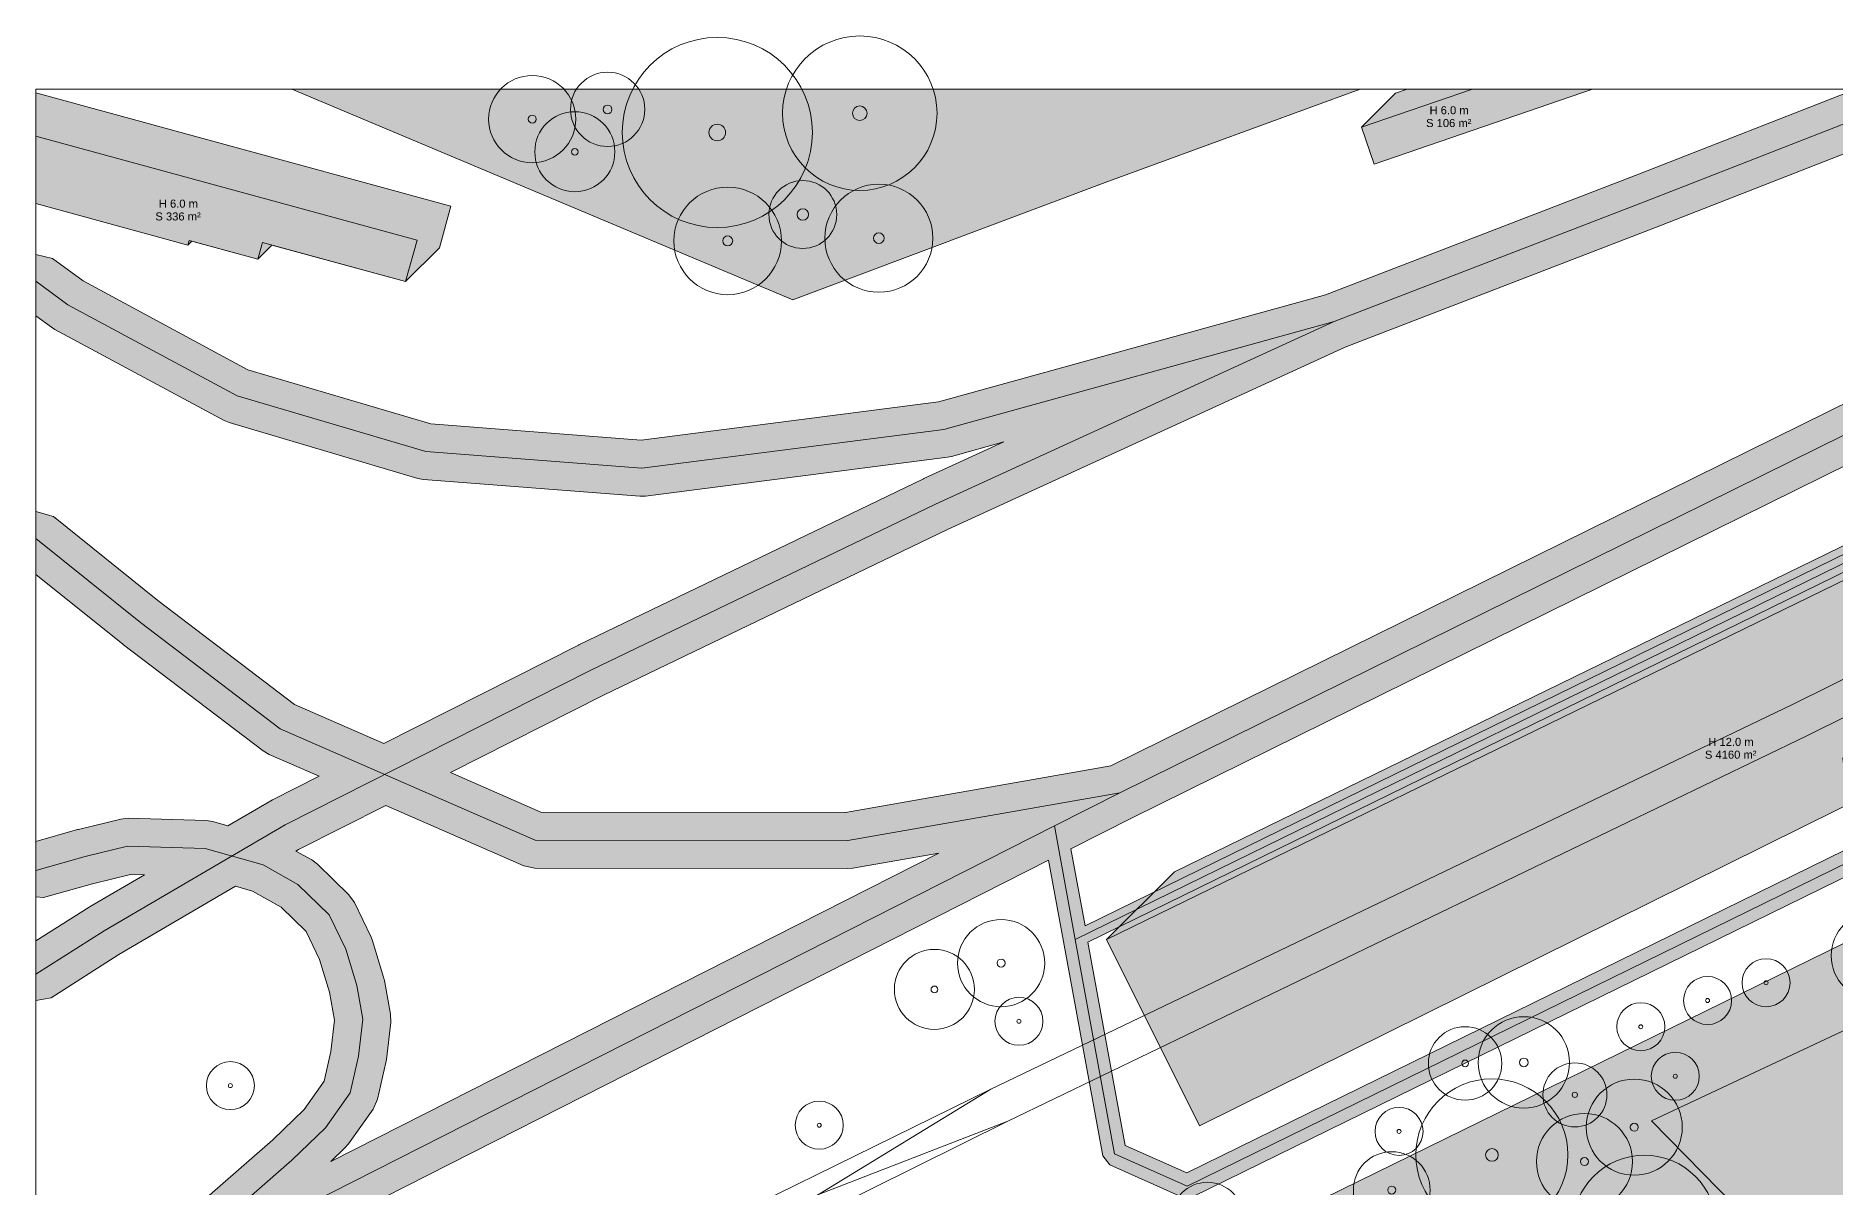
# Model space of a CAD drawing. Header units: metres. Extents: x -7 to 1019, y -7 to 1014.
# Drawn here: x 0 to 224.8, y 869.9 to 1013.8 of the extents above; entities that cross this region are included whole.
import ezdxf

# ---------------------------------------------------------------- set-up
doc = ezdxf.new("R2010")
doc.units = ezdxf.units.M
doc.header["$MEASUREMENT"] = 0
for name, color, linetype, lineweight, true_color in [('TPX_BUILDING_AREAS_TEXT', 7, 'CONTINUOUS', 0, 0x000000), ('TPX_BUILDING_HEIGHTS_TEXT', 7, 'CONTINUOUS', 0, 0x000000), ('TPX_BUILDINGS', 7, 'CONTINUOUS', 0, 0x000000), ('TPX_BUILDINGS_HATCH', 7, 'CONTINUOUS', 0, 0xf0f0f0), ('TPX_BUILDINGS_SHADOWS_HATCH', 7, 'CONTINUOUS', 0, 0x000000), ('TPX_BUILDINGS_SHADOWS_OUTLINES', 7, 'CONTINUOUS', 0, 0x000000), ('TPX_FRAME_PROJECT', 7, 'CONTINUOUS', 0, 0x000000), ('TPX_RAILWAYS_AXES', 7, 'CONTINUOUS', 0, 0x464646), ('TPX_ROADS_AXES', 7, 'CONTINUOUS', 0, 0x323232), ('TPX_ROADS_CONTOURS', 7, 'CONTINUOUS', 0, 0x646464), ('TPX_ROADS_HATCH', 7, 'CONTINUOUS', 0, 0xc8c8c8), ('TPX_VEGETATION_GREEN_SPACES', 7, 'CONTINUOUS', 0, 0x58ba48), ('TPX_VEGETATION_GREEN_SPACES_HATCH', 7, 'CONTINUOUS', 0, 0x58ba48), ('TPX_VEGETATION_TREES_INDIVIDUAL', 7, 'CONTINUOUS', 0, 0x136734), ('TPX_WATERWAYS', 7, 'CONTINUOUS', 0, 0x7aafdf), ('TPX_WATERWAYS_HATCH', 7, 'CONTINUOUS', 0, 0x7aafdf)]:
    doc.layers.add(name, color=color, linetype=linetype, lineweight=lineweight, true_color=true_color)
doc.styles.add('TPX_TEXTE', font='arial.ttf')

# ---------------------------------------------------------------- blocks, each defined once
blk = doc.blocks.new('TREETR007_CR042')
at = {"layer": 'TPX_VEGETATION_TREES_INDIVIDUAL'}
for radius in [4.24, 0.708]:
    blk.add_circle((0, 0, 0.04), radius, dxfattribs=at)
blk = doc.blocks.new('TREETR005_CR060')
at = {"layer": 'TPX_VEGETATION_TREES_INDIVIDUAL'}
for radius in [6, 0.5]:
    blk.add_circle((0, 0, 0.04), radius, dxfattribs=at)
blk = doc.blocks.new('TREETR003_CR030')
at = {"layer": 'TPX_VEGETATION_TREES_INDIVIDUAL'}
for radius in [3, 0.25]:
    blk.add_circle((0, 0, 0.04), radius, dxfattribs=at)
blk = doc.blocks.new('TREETR004_CR045')
at = {"layer": 'TPX_VEGETATION_TREES_INDIVIDUAL'}
for radius in [4.52, 0.417]:
    blk.add_circle((0, 0, 0.04), radius, dxfattribs=at)
blk = doc.blocks.new('TREETR005_CR057')
at = {"layer": 'TPX_VEGETATION_TREES_INDIVIDUAL'}
for radius in [5.71, 0.542]:
    blk.add_circle((0, 0, 0.04), radius, dxfattribs=at)
blk = doc.blocks.new('TREETR008_CR095')
at = {"layer": 'TPX_VEGETATION_TREES_INDIVIDUAL'}
for radius in [9.5, 0.792]:
    blk.add_circle((0, 0, 0.04), radius, dxfattribs=at)
blk = doc.blocks.new('TREETR008_CR090')
at = {"layer": 'TPX_VEGETATION_TREES_INDIVIDUAL'}
for radius in [9, 0.792]:
    blk.add_circle((0, 0, 0.04), radius, dxfattribs=at)
blk = doc.blocks.new('TREETR003_CR040')
at = {"layer": 'TPX_VEGETATION_TREES_INDIVIDUAL'}
for radius in [4, 0.333]:
    blk.add_circle((0, 0, 0.04), radius, dxfattribs=at)
blk = doc.blocks.new('TREETR004_CR050')
at = {"layer": 'TPX_VEGETATION_TREES_INDIVIDUAL'}
for radius in [5, 0.417]:
    blk.add_circle((0, 0, 0.04), radius, dxfattribs=at)
blk = doc.blocks.new('TREETR005_CR048')
at = {"layer": 'TPX_VEGETATION_TREES_INDIVIDUAL'}
for radius in [4.8, 0.5]:
    blk.add_circle((0, 0, 0.04), radius, dxfattribs=at)
blk = doc.blocks.new('TREETR005_CR046')
at = {"layer": 'TPX_VEGETATION_TREES_INDIVIDUAL'}
for radius in [4.64, 0.542]:
    blk.add_circle((0, 0, 0.04), radius, dxfattribs=at)
blk = doc.blocks.new('TREETR010_CR119')
at = {"layer": 'TPX_VEGETATION_TREES_INDIVIDUAL'}
for radius in [11.88, 1.04]:
    blk.add_circle((0, 0, 0.04), radius, dxfattribs=at)
blk = doc.blocks.new('TREETR005_CR055')
at = {"layer": 'TPX_VEGETATION_TREES_INDIVIDUAL'}
for radius in [5.45, 0.5]:
    blk.add_circle((0, 0, 0.04), radius, dxfattribs=at)
blk = doc.blocks.new('TREETR007_CR068')
at = {"layer": 'TPX_VEGETATION_TREES_INDIVIDUAL'}
for radius in [6.75, 0.667]:
    blk.add_circle((0, 0, 0.04), radius, dxfattribs=at)
blk = doc.blocks.new('TREETR009_CR097')
at = {"layer": 'TPX_VEGETATION_TREES_INDIVIDUAL'}
for radius in [9.65, 0.917]:
    blk.add_circle((0, 0, 0.04), radius, dxfattribs=at)
blk = doc.blocks.new('TREETR004_CR046')
at = {"layer": 'TPX_VEGETATION_TREES_INDIVIDUAL'}
for radius in [4.59, 0.417]:
    blk.add_circle((0, 0, 0.04), radius, dxfattribs=at)
blk = doc.blocks.new('TREETR006_CR067')
at = {"layer": 'TPX_VEGETATION_TREES_INDIVIDUAL'}
for radius in [6.72, 0.625]:
    blk.add_circle((0, 0, 0.04), radius, dxfattribs=at)

msp = doc.modelspace()

# ---------------------------------------------------------------- hatches: boundary and pattern name
at = {"layer": 'TPX_BUILDINGS_HATCH'}
for points in [[(179.49, 1007.12), (165.63, 1002.37), (167.21, 997.76), (194.51, 1007.12), (179.49, 1007.12)], [(0, 1001.24), (0, 992.82), (18.98, 987.64), (19.15, 988.22), (27.74, 985.88), (28.31, 987.94), (46.18, 983.06), (47.61, 988.24), (0, 1001.24)], [(278.52, 971.37), (133.76, 900.84), (145.38, 877.58), (244.16, 926.5), (281.89, 944.88), (284.15, 940.29), (292.32, 944.34), (278.52, 971.37)]]:
    msp.add_hatch(color=256, dxfattribs=at).paths.add_polyline_path(points)
at = {"layer": 'TPX_BUILDINGS_SHADOWS_HATCH'}
for points in [[(169.87, 1006.61), (165.63, 1002.37), (179.49, 1007.12), (171.35, 1007.12), (169.87, 1006.61)], [(0, 1006.64), (0, 1001.24), (47.61, 988.24), (46.18, 983.06), (50.42, 987.3), (51.85, 992.48), (0, 1006.64)], [(19.15, 988.22), (18.98, 987.64), (19.47, 988.13), (27.74, 985.88), (19.15, 988.22)], [(28.31, 987.94), (27.74, 985.88), (29.48, 987.62), (46.18, 983.06), (28.31, 987.94)], [(142.25, 909.33), (133.76, 900.84), (278.52, 971.37), (292.32, 944.34), (300.81, 952.82), (287, 979.86), (142.25, 909.33)]]:
    msp.add_hatch(color=256, dxfattribs=at).paths.add_polyline_path(points)
at = {"layer": 'TPX_ROADS_HATCH'}
h = msp.add_hatch(color=256, dxfattribs=at)
h.paths.add_polyline_path([(0, 854.52), (0, 847.37), (1.56, 847.48), (15.71, 854.54), (126.52, 910.76), (128.39, 900.6), (133.31, 873.8), (134.17, 872.7), (143.23, 868.67), (144.5, 868.69), (250.64, 920.73), (282.66, 936.43), (286.14, 938.13), (294.22, 941.9), (294.46, 942.06), (294.86, 942.41), (301.51, 945.67), (302.27, 946.55), (302.18, 947.71), (301.78, 948.48), (309.87, 955.58), (349.93, 977), (349.95, 977.02), (388.02, 998.71), (388.09, 998.76), (398.98, 1006.3), (399.39, 1006.94), (399.36, 1007.12), (396.65, 1007.12), (386.99, 1000.43), (348.97, 978.76), (308.83, 957.29), (308.64, 957.16), (300.82, 950.3), (291.57, 967.96), (328.75, 985.66), (329.28, 986.26), (329.19, 987.06), (324.68, 994.98), (347.08, 1006.23), (347.58, 1006.81), (347.56, 1007.12), (344.4, 1007.12), (322.84, 996.3), (315.62, 992.58), (290.1, 981.07), (285.92, 989.63), (314.99, 1003.98), (316.75, 1006), (316.68, 1007.12), (305.53, 1007.12), (282.84, 995.92), (277.36, 1007.12), (275.32, 1007.12), (275.35, 1006.68), (281.05, 995.03), (276.87, 992.97), (134.32, 922.56), (101.15, 916.71), (63.09, 916.77), (51.8, 921.71), (70.9, 931.38), (113.88, 952.1), (163.59, 974.86), (202.91, 990.03), (238.27, 1003.86), (240.2, 1005.72), (240.23, 1007.12), (227.39, 1007.12), (200.37, 996.55), (161.13, 981.41), (112.76, 968.03), (75.62, 963.25), (49.34, 965.29), (26.49, 972.05), (5.88, 983.15), (2.08, 985.95), (0, 986.47), (0, 978.79), (1.92, 977.37), (2.34, 977.1), (23.5, 965.72), (24.16, 965.45), (47.71, 958.48), (48.43, 958.34), (75.44, 956.25), (76.16, 956.26), (113.9, 961.11), (114.38, 961.21), (120.94, 963.03), (110.94, 958.45), (110.88, 958.42), (67.83, 937.67), (67.77, 937.64), (43.48, 925.35), (32.31, 930.23), (15.22, 943.23), (2.19, 953.7), (0, 954.34), (0, 946.48), (10.87, 937.74), (10.94, 937.68), (28.4, 924.41), (29.12, 923.98), (35.38, 921.25), (29.54, 918.3), (29.35, 918.19), (23.99, 915.05), (22.1, 915.59), (21.25, 915.72), (11.52, 916), (10.59, 915.9), (5.32, 914.61), (5.2, 914.58), (0, 913.1), (0, 906.2), (0.96, 906.09), (7.05, 907.82), (11.8, 908.99), (13.54, 908.94), (6.75, 904.97), (6.64, 904.9), (0, 900.67), (0, 893.23), (1.88, 893.56), (10.35, 898.96), (24.95, 907.51), (27.05, 906.91), (30.63, 904.91), (33.76, 901.87), (35.44, 898.37), (36.69, 894.29), (37.32, 890.79), (36.86, 886.86), (36, 883.14), (33.51, 879.62), (29.59, 875.84), (12.16, 860.59), (0, 854.52)])
h.paths.add_polyline_path([(32.47, 911.91), (32.8, 912.1), (43.7, 917.61), (60.96, 910.07), (62.35, 909.78), (101.45, 909.71), (102.06, 909.76), (112.82, 911.66), (36.85, 873.11), (38.61, 874.81), (39.04, 875.31), (42.12, 879.66), (42.67, 880.9), (43.72, 885.48), (43.79, 885.85), (44.33, 890.5), (44.3, 891.53), (43.54, 895.74), (43.44, 896.14), (42.06, 900.67), (41.87, 901.16), (39.8, 905.46), (39.09, 906.45), (35.18, 910.25), (34.45, 910.8), (32.47, 911.91)], flags=16)
h.paths.add_polyline_path([(129.32, 912.17), (136.99, 916.07), (278.7, 986.06), (283.37, 977.15), (234.76, 953.34), (131.08, 902.58), (129.32, 912.17)], flags=16)
h.paths.add_polyline_path([(131.45, 900.53), (234.74, 951.1), (243.57, 932.96), (226.29, 924.1), (225.79, 923.51), (225.85, 922.75), (226.44, 922.25), (227.2, 922.32), (244.44, 931.16), (246.5, 926.92), (248.42, 922.98), (247.28, 922.43), (245.06, 926.95), (244.48, 927.45), (243.72, 927.4), (243.21, 926.83), (243.26, 926.06), (245.49, 921.54), (143.81, 871.69), (136.11, 875.12), (131.45, 900.53)], flags=16)
h.paths.add_polyline_path([(236.53, 951.98), (284.3, 975.38), (288.42, 967.51), (298.5, 948.26), (296.62, 946.62), (282.18, 939.53), (281.65, 940.51), (285.24, 942.14), (285.77, 942.69), (285.74, 943.46), (285.18, 943.98), (284.42, 943.96), (279.85, 941.89), (279.31, 941.3), (279.38, 940.5), (280.39, 938.65), (250.22, 923.86), (248.3, 927.8), (245.79, 932.95), (236.53, 951.98)], flags=16)
h.paths.add_polyline_path([(281.39, 987.39), (284.12, 988.74), (288.73, 979.32), (290.35, 976.02), (290.62, 975.78), (290.88, 975.52), (290.92, 975.51), (291.28, 975.53), (291.65, 975.54), (318.72, 987.39), (318.91, 987.59), (319.14, 987.74), (323.2, 993.54), (326.92, 987), (290.64, 969.73), (286.51, 977.62), (281.39, 987.39)], flags=16)
h.paths.add_polyline_path([(290.98, 979.28), (316.47, 990.77), (316.52, 990.79), (320.15, 992.66), (317.66, 989.11), (291.72, 977.76), (290.98, 979.28)], flags=16)
at = {"layer": 'TPX_VEGETATION_GREEN_SPACES_HATCH'}
for points in [[(0, 815.56), (0, 165.34), (13.02, 152.57), (46.37, 184.19), (48.03, 224.85), (83.18, 235.28), (122.01, 247.5), (139.83, 216.9), (560.02, 738.24), (575.52, 717.94), (628.86, 774.72), (664.02, 898.62), (626.71, 936.05), (591.38, 961.32), (529.37, 1005.65), (527.1, 1007.12), (425.31, 1007.12), (370.92, 971.48), (91.66, 834.53), (82.63, 852.04), (0, 815.56)], [(165.46, 1007.12), (31.95, 1007.12), (94.58, 980.8), (133.59, 995.47), (165.46, 1007.12)]]:
    msp.add_hatch(color=256, dxfattribs=at).paths.add_polyline_path(points)
at = {"layer": 'TPX_WATERWAYS_HATCH'}
h = msp.add_hatch(color=256, dxfattribs=at)
h.paths.add_polyline_path([(277.82, 913.84), (201.86, 878.18), (214.53, 865.3), (233.16, 864.55), (256.45, 880.83), (267.05, 867.16), (242.58, 852.68), (241.26, 835.73), (222.83, 816.01), (218.59, 800.84), (220.92, 790.7), (218.78, 774.77), (220.02, 765.9), (223.81, 762.76), (234.46, 755.54), (241.65, 745.44), (249.75, 741.92), (264.68, 757.46), (279.16, 743.86), (287.09, 744.55), (291.13, 751.21), (292.56, 773.7), (304.94, 770.78), (312.44, 762.56), (322.2, 751.99), (336.71, 749.55), (346.11, 758.99), (358.52, 769.14), (350.4, 779.72), (338.39, 779.22), (351.04, 786.76), (368.87, 797.27), (376.49, 817.51), (392.23, 839.08), (404.86, 867.37), (399.4, 871.01), (390.02, 857.83), (386.46, 844.3), (368.91, 819.44), (362.87, 802.6), (349.75, 795.96), (333.37, 793.12), (336, 805.66), (342.28, 816.95), (344.45, 828.15), (342.21, 840.17), (337.55, 848.77), (324.66, 847.24), (314.68, 856.09), (311.08, 859.29), (307.56, 879.5), (273.38, 872.24), (264.05, 887.68), (275.91, 896.21), (277.82, 913.84)])
h.paths.add_polyline_path([(229.66, 780.63), (234.41, 785.51), (244.37, 781.95), (250.15, 775.54), (249.78, 768.88), (239.72, 764.65), (239.02, 767.78), (230.33, 771.63), (229.66, 780.63)], flags=16)
h.paths.add_polyline_path([(250.77, 792.49), (262.78, 799.79), (264.9, 811.6), (281.05, 810.45), (303.54, 802.83), (293.51, 786.69), (289.88, 786.33), (282.62, 785.63), (274.6, 783.8), (275.33, 776.01), (266.72, 771.17), (258.54, 776.3), (250.77, 792.49)], flags=16)
h.paths.add_polyline_path([(293.27, 847.09), (295.98, 853.92), (310.43, 857.14), (313.43, 854.29), (318.18, 849.79), (311.7, 841.73), (294.94, 839.35), (293.27, 847.09)], flags=16)
h.paths.add_polyline_path([(299.43, 824.99), (305.3, 831.79), (314.79, 836.33), (321.72, 834.18), (321.72, 827.62), (313.6, 821.28), (301.78, 816.84), (299.43, 824.99)], flags=16)
h.paths.add_polyline_path([(307.78, 792.96), (320.11, 800.66), (313.09, 787.69), (307.78, 792.96)], flags=16)

# ---------------------------------------------------------------- linework, layer by layer
at = {"layer": 'TPX_BUILDINGS', "elevation": 0.04}
for points in [[(179.49, 1007.12), (165.63, 1002.37), (167.21, 997.76), (194.51, 1007.12)], [(0, 1001.24), (0, 992.82), (18.98, 987.64), (19.15, 988.22), (27.74, 985.88), (28.31, 987.94), (46.18, 983.06), (47.61, 988.24)], [(278.52, 971.37), (133.76, 900.84), (145.38, 877.58), (244.16, 926.5), (281.89, 944.88), (284.15, 940.29), (292.32, 944.34)]]:
    msp.add_lwpolyline(points, close=True, dxfattribs=at)
at = {"layer": 'TPX_BUILDINGS_SHADOWS_OUTLINES', "elevation": 0.04}
for points in [[(169.87, 1006.61), (165.63, 1002.37), (179.49, 1007.12), (171.35, 1007.12)], [(0, 1006.64), (0, 1001.24), (47.61, 988.24), (46.18, 983.06), (50.42, 987.3), (51.85, 992.48)], [(19.15, 988.22), (18.98, 987.64), (19.47, 988.13), (27.74, 985.88)], [(28.31, 987.94), (27.74, 985.88), (29.48, 987.62), (46.18, 983.06)], [(142.25, 909.33), (133.76, 900.84), (278.52, 971.37), (292.32, 944.34), (300.81, 952.82), (287, 979.86)]]:
    msp.add_lwpolyline(points, close=True, dxfattribs=at)
at = {"layer": 'TPX_FRAME_PROJECT', "elevation": 0}
msp.add_lwpolyline([(0, 0), (1012.17, 0), (1012.17, 1007.12), (0, 1007.12)], close=True, dxfattribs=at)
at = {"layer": 'TPX_RAILWAYS_AXES', "elevation": 0.03}
for points in [[(0, 825.79), (1.89, 826.7), (73.19, 859.48), (119.31, 882.16), (219.41, 930.16), (358.41, 999.12), (371.3, 1007.12)], [(0, 818.49), (3.93, 820.3), (75.52, 855.37), (121.45, 878.15), (221.29, 926.3), (360.48, 995.36), (379.44, 1007.12)], [(119.31, 882.16), (97.78, 868.99), (75.52, 855.37)], [(121.45, 878.15), (97.78, 868.99), (73.19, 859.48)]]:
    msp.add_lwpolyline(points, dxfattribs=at)
at = {"layer": 'TPX_ROADS_AXES', "elevation": 0.03}
for points in [[(313.44, 1007.12), (278.42, 989.83), (135.43, 919.2)], [(162.23, 978.08), (201.63, 993.28), (237, 1007.12)], [(278.42, 989.83), (285.18, 976.92), (289.75, 968.2), (300.85, 947.02), (282, 937.77), (249.98, 922.07), (143.84, 870.04), (134.78, 874.07), (129.87, 900.87), (127.26, 915.06)], [(0, 983.14), (4, 980.18), (25.15, 968.8), (48.7, 961.83), (75.71, 959.74), (113.45, 964.59), (162.23, 978.08)], [(0, 896.51), (8.52, 901.95), (31.12, 915.17), (69.35, 934.52), (112.4, 955.27), (162.23, 978.08)], [(285.18, 976.92), (235.2, 952.44), (129.87, 900.87)], [(135.43, 919.2), (101.45, 913.21), (62.36, 913.28), (30.52, 927.19), (13.06, 940.47), (0, 950.97)], [(135.43, 919.2), (127.26, 915.06), (14.13, 857.66)], [(0, 909.46), (6.15, 911.21), (11.42, 912.5), (21.14, 912.22), (28.4, 910.17), (32.74, 907.74), (36.65, 903.94), (38.71, 899.65), (40.09, 895.11), (40.86, 890.9), (40.31, 886.26), (39.26, 881.68), (36.18, 877.33), (31.96, 873.26), (14.13, 857.66)]]:
    msp.add_lwpolyline(points, dxfattribs=at)
at = {"layer": 'TPX_ROADS_CONTOURS', "elevation": 0.03}
for points in [[(227.39, 1007.12), (200.37, 996.55), (161.13, 981.41), (112.76, 968.03), (75.62, 963.25), (49.34, 965.29), (26.49, 972.05), (5.88, 983.15), (2.08, 985.95), (0, 986.47), (0, 978.79), (1.92, 977.37), (2.34, 977.1), (23.5, 965.72), (24.16, 965.45), (47.71, 958.48), (48.43, 958.34), (75.44, 956.25), (76.16, 956.26), (113.9, 961.11), (114.38, 961.21), (120.94, 963.03), (110.94, 958.45), (110.88, 958.42), (67.83, 937.67), (67.77, 937.64), (43.48, 925.35), (32.31, 930.23), (15.22, 943.23), (2.19, 953.7), (0, 954.34), (0, 946.48), (10.87, 937.74), (10.94, 937.68), (28.4, 924.41), (29.12, 923.98), (35.38, 921.25), (29.54, 918.3), (29.35, 918.19), (23.99, 915.05), (22.1, 915.59), (21.25, 915.72), (11.52, 916), (10.59, 915.9), (5.32, 914.61), (5.2, 914.58), (0, 913.1), (0, 906.2), (0.96, 906.09), (7.05, 907.82), (11.8, 908.99), (13.54, 908.94), (6.75, 904.97), (6.64, 904.9), (0, 900.67), (0, 893.23), (1.88, 893.56), (10.35, 898.96), (24.95, 907.51), (27.05, 906.91), (30.63, 904.91), (33.76, 901.87), (35.44, 898.37), (36.69, 894.29), (37.32, 890.79), (36.86, 886.86), (36, 883.14), (33.51, 879.62), (29.59, 875.84), (12.16, 860.59)], [(276.87, 992.97), (134.32, 922.56), (101.15, 916.71), (63.09, 916.77), (51.8, 921.71), (70.9, 931.38), (113.88, 952.1), (163.59, 974.86), (202.91, 990.03), (238.27, 1003.86)], [(144.5, 868.69), (250.64, 920.73)], [(15.71, 854.54), (126.52, 910.76), (128.39, 900.6), (133.31, 873.8), (134.17, 872.7), (143.23, 868.67)]]:
    msp.add_lwpolyline(points, dxfattribs=at)
for points in [[(129.32, 912.17), (136.99, 916.07), (278.7, 986.06), (283.37, 977.15), (234.76, 953.34), (131.08, 902.58)], [(131.45, 900.53), (234.74, 951.1), (243.57, 932.96), (226.29, 924.1), (225.79, 923.51), (225.85, 922.75), (226.44, 922.25), (227.2, 922.32), (244.44, 931.16), (246.5, 926.92), (248.42, 922.98), (247.28, 922.43), (245.06, 926.95), (244.48, 927.45), (243.72, 927.4), (243.21, 926.83), (243.26, 926.06), (245.49, 921.54), (143.81, 871.69), (136.11, 875.12)], [(32.47, 911.91), (32.8, 912.1), (43.7, 917.61), (60.96, 910.07), (62.35, 909.78), (101.45, 909.71), (102.06, 909.76), (112.82, 911.66), (36.85, 873.11), (38.61, 874.81), (39.04, 875.31), (42.12, 879.66), (42.67, 880.9), (43.72, 885.48), (43.79, 885.85), (44.33, 890.5), (44.3, 891.53), (43.54, 895.74), (43.44, 896.14), (42.06, 900.67), (41.87, 901.16), (39.8, 905.46), (39.09, 906.45), (35.18, 910.25), (34.45, 910.8)]]:
    msp.add_lwpolyline(points, close=True, dxfattribs=at)
at = {"layer": 'TPX_VEGETATION_GREEN_SPACES', "elevation": 0}
for points in [[(0, 815.56), (0, 165.34), (13.02, 152.57), (46.37, 184.19), (48.03, 224.85), (83.18, 235.28), (122.01, 247.5), (139.83, 216.9), (560.02, 738.24), (575.52, 717.94), (628.86, 774.72), (664.02, 898.62), (626.71, 936.05), (591.38, 961.32), (529.37, 1005.65), (527.1, 1007.12), (425.31, 1007.12), (370.92, 971.48), (91.66, 834.53), (82.63, 852.04)], [(165.46, 1007.12), (31.95, 1007.12), (94.58, 980.8), (133.59, 995.47)]]:
    msp.add_lwpolyline(points, close=True, dxfattribs=at)
at = {"layer": 'TPX_WATERWAYS', "elevation": 0.01}
msp.add_lwpolyline([(277.82, 913.84), (201.86, 878.18), (214.53, 865.3), (233.16, 864.55)], dxfattribs=at)

# ---------------------------------------------------------------- block references
at = {"layer": 'TPX_VEGETATION_TREES_INDIVIDUAL'}
for name, p in [('TREETR010_CR119', (85.13, 1001.7, 0.04)), ('TREETR009_CR097', (102.94, 1004.11, 0.04)), ('TREETR005_CR055', (62.01, 1003.37, 0.04)), ('TREETR005_CR046', (71.43, 1004.59, 0.04)), ('TREETR004_CR050', (67.33, 999.29, 0.04)), ('TREETR006_CR067', (86.43, 988.15, 0.04)), ('TREETR007_CR042', (95.82, 991.45, 0.04)), ('TREETR007_CR068', (105.32, 988.49, 0.04)), ('TREETR005_CR055', (229.77, 898.83, 0.04)), ('TREETR005_CR055', (120.6, 897.9, 0.04)), ('TREETR004_CR050', (112.26, 894.62, 0.04)), ('TREETR003_CR030', (216.18, 895.45, 0.04)), ('TREETR003_CR030', (208.87, 893.23, 0.04)), ('TREETR003_CR030', (122.83, 890.63, 0.04)), ('TREETR003_CR030', (200.53, 889.95, 0.04)), ('TREETR005_CR057', (185.91, 885.5, 0.04)), ('TREETR004_CR046', (178.57, 885.37, 0.04)), ('TREETR003_CR030', (204.84, 883.76, 0.04)), ('TREETR003_CR030', (24.29, 882.59, 0.04)), ('TREETR003_CR040', (192.29, 881.44, 0.04)), ('TREETR008_CR095', (181.92, 873.94, 0.04)), ('TREETR005_CR060', (199.71, 877.4, 0.04)), ('TREETR003_CR030', (97.87, 877.65, 0.04)), ('TREETR003_CR030', (170.32, 876.87, 0.04)), ('TREETR005_CR060', (193.49, 873.11, 0.04)), ('TREETR005_CR048', (169.41, 869.54, 0.04)), ('TREETR008_CR090', (200.98, 864.89, 0.04)), ('TREETR004_CR045', (146.37, 865.99, 0.04))]:
    msp.add_blockref(name, p, dxfattribs=at)

# ---------------------------------------------------------------- texts
at = {"layer": 'TPX_BUILDING_AREAS_TEXT', "style": 'TPX_TEXTE'}
for s, p in [('S 106 m²', (173.7, 1002.38, 0.05)), ('S 336 m²', (14.92, 990.71, 0.05)), ('S 4160 m²', (208.54, 923.45, 0.05))]:
    msp.add_text(s, height=1, dxfattribs=at).set_placement(p)
at = {"layer": 'TPX_BUILDING_HEIGHTS_TEXT', "style": 'TPX_TEXTE'}
for s, p in [('H 6.0 m', (174.13, 1003.98, 0.05)), ('H 6.0 m', (15.35, 992.31, 0.05)), ('H 12.0 m', (208.96, 925.05, 0.05))]:
    msp.add_text(s, height=1, dxfattribs=at).set_placement(p)

doc.saveas('drawing.dxf')
